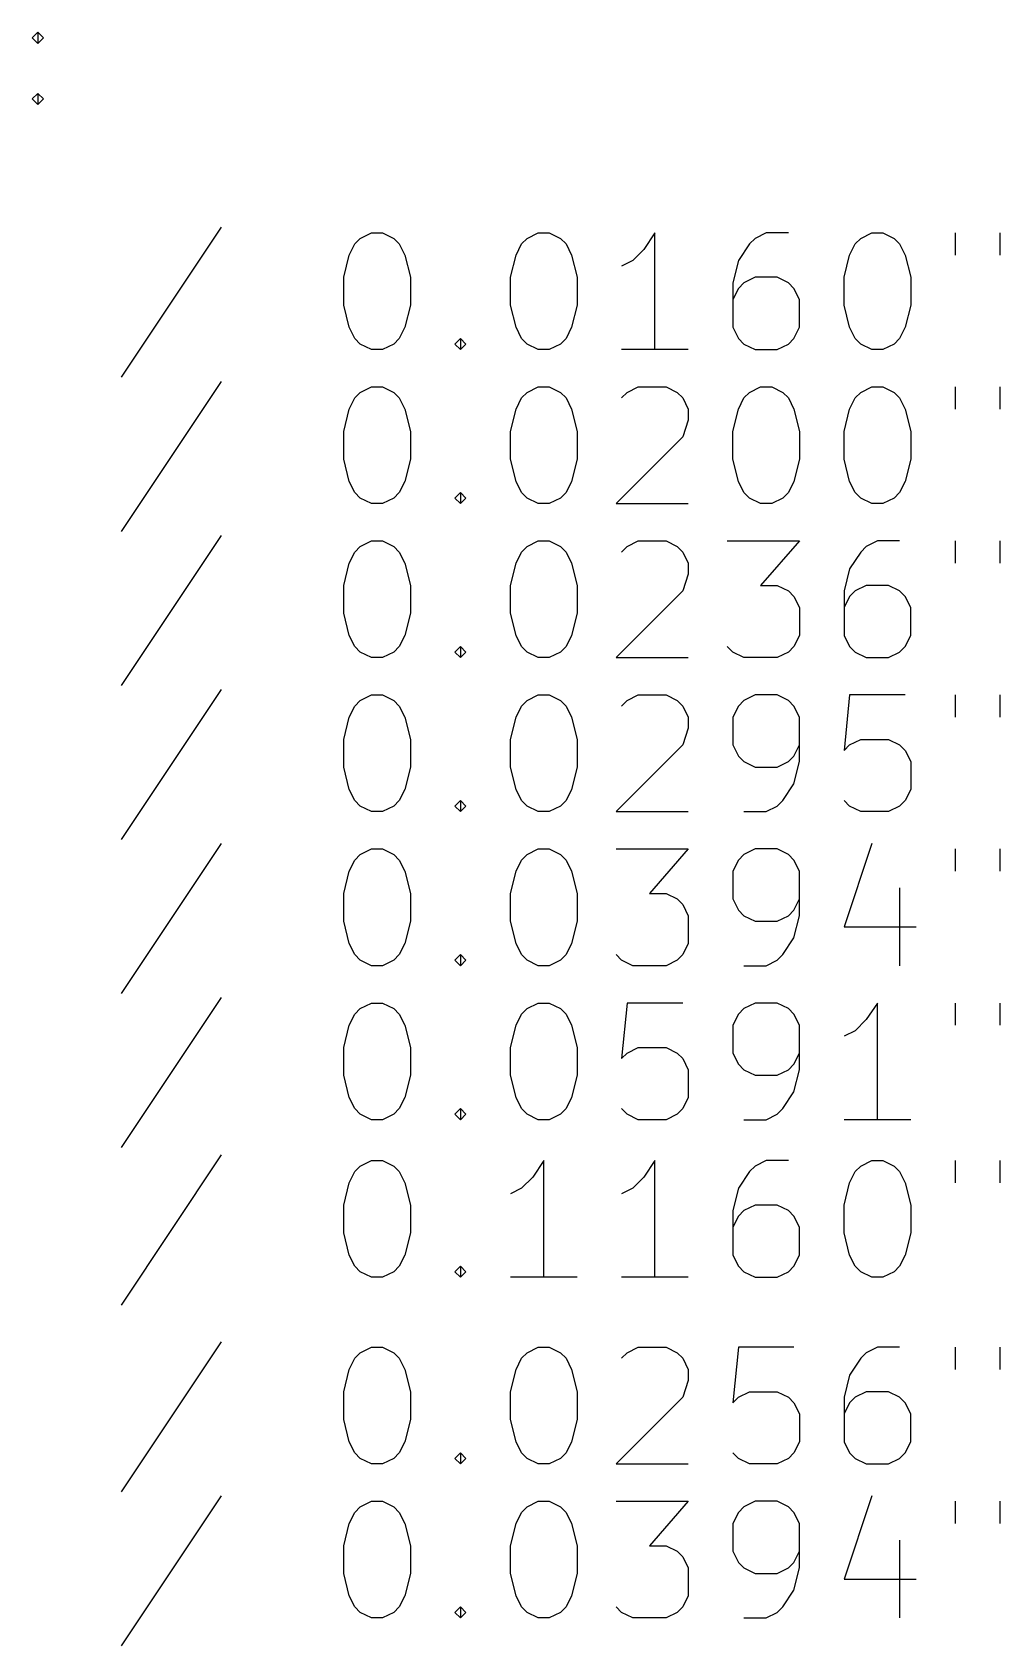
# Model space of a CAD drawing. Extents: x 109 to 179.2, y -127 to -50.2.
# Drawn here: x 127.25 to 143.82, y -126.75 to -99.1 of the extents above; entities that cross this region are included whole.
import ezdxf

# ---------------------------------------------------------------- set-up
doc = ezdxf.new("R2010")
doc.units = 0
doc.layers.add('BLACK', color=7, linetype='CONTINUOUS')

msp = doc.modelspace()

# ---------------------------------------------------------------- linework, layer by layer
at = {"layer": 'BLACK', "linetype": 'CONTINUOUS'}
for p, q in [((127.245, -99.1919), (127.34, -99.0967)), ((127.34, -99.2871), (127.245, -99.1919)), ((127.34, -99.0967), (127.436, -99.1919)), ((127.34, -99.0967), (127.34, -99.2871)), ((127.436, -99.1919), (127.34, -99.2871)), ((127.245, -100.24), (127.34, -100.144)), ((127.34, -100.335), (127.245, -100.24)), ((127.34, -100.144), (127.436, -100.24)), ((127.34, -100.144), (127.34, -100.335)), ((127.436, -100.24), (127.34, -100.335)), ((130.483, -102.44), (128.769, -105.011)), ((132.864, -102.63), (133.055, -102.535)), ((133.055, -102.535), (133.245, -102.535)), ((133.245, -102.535), (133.436, -102.63)), ((135.721, -102.63), (135.912, -102.535)), ((135.912, -102.535), (136.102, -102.535)), ((136.102, -102.535), (136.293, -102.63)), ((137.912, -102.535), (137.721, -102.82)), ((137.912, -104.535), (137.912, -102.535)), ((139.817, -102.535), (139.626, -102.63)), ((140.198, -102.535), (139.817, -102.535)), ((141.436, -102.63), (141.626, -102.535)), ((141.626, -102.535), (141.817, -102.535)), ((141.817, -102.535), (142.007, -102.63)), ((143.055, -102.535), (143.055, -102.916)), ((143.817, -102.535), (143.817, -102.916)), ((132.674, -102.916), (132.769, -102.725)), ((132.769, -102.725), (132.864, -102.63)), ((133.436, -102.63), (133.531, -102.725)), ((133.531, -102.725), (133.626, -102.916)), ((135.531, -102.916), (135.626, -102.725)), ((135.626, -102.725), (135.721, -102.63)), ((136.293, -102.63), (136.388, -102.725)), ((136.388, -102.725), (136.483, -102.916)), ((137.721, -102.82), (137.531, -103.011)), ((139.531, -102.725), (139.34, -103.011)), ((139.626, -102.63), (139.531, -102.725)), ((141.245, -102.916), (141.34, -102.725)), ((141.34, -102.725), (141.436, -102.63)), ((142.007, -102.63), (142.102, -102.725)), ((142.102, -102.725), (142.198, -102.916)), ((132.579, -103.297), (132.674, -102.916)), ((133.626, -102.916), (133.721, -103.297)), ((135.436, -103.297), (135.531, -102.916)), ((136.483, -102.916), (136.579, -103.297)), ((137.531, -103.011), (137.34, -103.106)), ((139.34, -103.011), (139.245, -103.392)), ((141.15, -103.297), (141.245, -102.916)), ((142.198, -102.916), (142.293, -103.297)), ((132.579, -103.773), (132.579, -103.297)), ((133.721, -103.297), (133.721, -103.773)), ((135.436, -103.773), (135.436, -103.297)), ((136.579, -103.297), (136.579, -103.773)), ((139.245, -103.392), (139.245, -104.154)), ((139.436, -103.392), (139.34, -103.487)), ((139.626, -103.297), (139.436, -103.392)), ((140.007, -103.297), (139.626, -103.297)), ((140.198, -103.392), (140.007, -103.297)), ((140.293, -103.487), (140.198, -103.392)), ((141.15, -103.773), (141.15, -103.297)), ((142.293, -103.297), (142.293, -103.773)), ((139.34, -103.487), (139.245, -103.678)), ((140.388, -103.678), (140.293, -103.487)), ((140.388, -104.154), (140.388, -103.678)), ((132.674, -104.154), (132.579, -103.773)), ((133.721, -103.773), (133.626, -104.154)), ((135.531, -104.154), (135.436, -103.773)), ((136.579, -103.773), (136.483, -104.154)), ((141.245, -104.154), (141.15, -103.773)), ((142.293, -103.773), (142.198, -104.154)), ((132.769, -104.344), (132.674, -104.154)), ((133.626, -104.154), (133.531, -104.344)), ((135.626, -104.344), (135.531, -104.154)), ((136.483, -104.154), (136.388, -104.344)), ((139.245, -104.154), (139.34, -104.344)), ((140.293, -104.344), (140.388, -104.154)), ((141.34, -104.344), (141.245, -104.154)), ((142.198, -104.154), (142.102, -104.344)), ((132.864, -104.44), (132.769, -104.344)), ((133.055, -104.535), (132.864, -104.44)), ((133.436, -104.44), (133.245, -104.535)), ((133.531, -104.344), (133.436, -104.44)), ((134.483, -104.44), (134.579, -104.344)), ((134.579, -104.535), (134.483, -104.44)), ((134.579, -104.344), (134.674, -104.44)), ((134.579, -104.344), (134.579, -104.535)), ((134.674, -104.44), (134.579, -104.535)), ((135.721, -104.44), (135.626, -104.344)), ((135.912, -104.535), (135.721, -104.44)), ((136.293, -104.44), (136.102, -104.535)), ((136.388, -104.344), (136.293, -104.44)), ((139.34, -104.344), (139.436, -104.44)), ((139.436, -104.44), (139.626, -104.535)), ((140.007, -104.535), (140.198, -104.44)), ((140.198, -104.44), (140.293, -104.344)), ((141.436, -104.44), (141.34, -104.344)), ((141.626, -104.535), (141.436, -104.44)), ((142.007, -104.44), (141.817, -104.535)), ((142.102, -104.344), (142.007, -104.44)), ((133.245, -104.535), (133.055, -104.535)), ((136.102, -104.535), (135.912, -104.535)), ((138.483, -104.535), (137.34, -104.535)), ((139.626, -104.535), (140.007, -104.535)), ((141.817, -104.535), (141.626, -104.535)), ((130.483, -105.08), (128.769, -107.651)), ((132.769, -105.365), (132.864, -105.27)), ((132.864, -105.27), (133.055, -105.175)), ((133.055, -105.175), (133.245, -105.175)), ((133.245, -105.175), (133.436, -105.27)), ((133.436, -105.27), (133.531, -105.365)), ((135.626, -105.365), (135.721, -105.27)), ((135.721, -105.27), (135.912, -105.175)), ((135.912, -105.175), (136.102, -105.175)), ((136.102, -105.175), (136.293, -105.27)), ((136.293, -105.27), (136.388, -105.365)), ((137.34, -105.365), (137.436, -105.27)), ((137.436, -105.27), (137.626, -105.175)), ((137.626, -105.175), (138.102, -105.175)), ((138.102, -105.175), (138.293, -105.27)), ((138.293, -105.27), (138.388, -105.365)), ((139.436, -105.365), (139.531, -105.27)), ((139.531, -105.27), (139.721, -105.175)), ((139.721, -105.175), (139.912, -105.175)), ((139.912, -105.175), (140.102, -105.27)), ((140.102, -105.27), (140.198, -105.365)), ((141.34, -105.365), (141.436, -105.27)), ((141.436, -105.27), (141.626, -105.175)), ((141.626, -105.175), (141.817, -105.175)), ((141.817, -105.175), (142.007, -105.27)), ((142.007, -105.27), (142.102, -105.365)), ((143.055, -105.175), (143.055, -105.556)), ((143.817, -105.175), (143.817, -105.556)), ((132.579, -105.937), (132.674, -105.556)), ((132.674, -105.556), (132.769, -105.365)), ((133.531, -105.365), (133.626, -105.556)), ((133.626, -105.556), (133.721, -105.937)), ((135.436, -105.937), (135.531, -105.556)), ((135.531, -105.556), (135.626, -105.365)), ((136.388, -105.365), (136.483, -105.556)), ((136.483, -105.556), (136.579, -105.937)), ((138.388, -105.365), (138.483, -105.556)), ((138.483, -105.556), (138.483, -105.746)), ((139.245, -105.937), (139.34, -105.556)), ((139.34, -105.556), (139.436, -105.365)), ((140.198, -105.365), (140.293, -105.556)), ((140.293, -105.556), (140.388, -105.937)), ((141.15, -105.937), (141.245, -105.556)), ((141.245, -105.556), (141.34, -105.365)), ((142.102, -105.365), (142.198, -105.556)), ((142.198, -105.556), (142.293, -105.937)), ((138.483, -105.746), (138.388, -106.032)), ((132.579, -106.413), (132.579, -105.937)), ((133.721, -105.937), (133.721, -106.413)), ((135.436, -106.413), (135.436, -105.937)), ((136.579, -105.937), (136.579, -106.413)), ((138.388, -106.032), (137.245, -107.175)), ((139.245, -106.413), (139.245, -105.937)), ((140.388, -105.937), (140.388, -106.413)), ((141.15, -106.413), (141.15, -105.937)), ((142.293, -105.937), (142.293, -106.413)), ((132.674, -106.794), (132.579, -106.413)), ((133.721, -106.413), (133.626, -106.794)), ((135.531, -106.794), (135.436, -106.413)), ((136.579, -106.413), (136.483, -106.794)), ((139.34, -106.794), (139.245, -106.413)), ((140.388, -106.413), (140.293, -106.794)), ((141.245, -106.794), (141.15, -106.413)), ((142.293, -106.413), (142.198, -106.794)), ((132.769, -106.984), (132.674, -106.794)), ((132.864, -107.08), (132.769, -106.984)), ((133.531, -106.984), (133.436, -107.08)), ((133.626, -106.794), (133.531, -106.984)), ((134.483, -107.08), (134.579, -106.984)), ((134.579, -106.984), (134.674, -107.08)), ((134.579, -106.984), (134.579, -107.175)), ((135.626, -106.984), (135.531, -106.794)), ((135.721, -107.08), (135.626, -106.984)), ((136.388, -106.984), (136.293, -107.08)), ((136.483, -106.794), (136.388, -106.984)), ((139.436, -106.984), (139.34, -106.794)), ((139.531, -107.08), (139.436, -106.984)), ((140.198, -106.984), (140.102, -107.08)), ((140.293, -106.794), (140.198, -106.984)), ((141.34, -106.984), (141.245, -106.794)), ((141.436, -107.08), (141.34, -106.984)), ((142.102, -106.984), (142.007, -107.08)), ((142.198, -106.794), (142.102, -106.984)), ((133.055, -107.175), (132.864, -107.08)), ((133.245, -107.175), (133.055, -107.175)), ((133.436, -107.08), (133.245, -107.175)), ((134.579, -107.175), (134.483, -107.08)), ((134.674, -107.08), (134.579, -107.175)), ((135.912, -107.175), (135.721, -107.08)), ((136.102, -107.175), (135.912, -107.175)), ((136.293, -107.08), (136.102, -107.175)), ((137.245, -107.175), (138.483, -107.175)), ((139.721, -107.175), (139.531, -107.08)), ((139.912, -107.175), (139.721, -107.175)), ((140.102, -107.08), (139.912, -107.175)), ((141.626, -107.175), (141.436, -107.08)), ((141.817, -107.175), (141.626, -107.175)), ((142.007, -107.08), (141.817, -107.175)), ((130.483, -107.72), (128.769, -110.291)), ((132.864, -107.91), (133.055, -107.815)), ((133.055, -107.815), (133.245, -107.815)), ((133.245, -107.815), (133.436, -107.91)), ((135.721, -107.91), (135.912, -107.815)), ((135.912, -107.815), (136.102, -107.815)), ((136.102, -107.815), (136.293, -107.91)), ((137.436, -107.91), (137.626, -107.815)), ((137.626, -107.815), (138.102, -107.815)), ((138.102, -107.815), (138.293, -107.91)), ((139.15, -107.815), (140.388, -107.815)), ((140.388, -107.815), (139.721, -108.577)), ((141.721, -107.815), (141.531, -107.91)), ((142.102, -107.815), (141.721, -107.815)), ((143.055, -107.815), (143.055, -108.196)), ((143.817, -107.815), (143.817, -108.196)), ((132.674, -108.196), (132.769, -108.005)), ((132.769, -108.005), (132.864, -107.91)), ((133.436, -107.91), (133.531, -108.005)), ((133.531, -108.005), (133.626, -108.196)), ((135.531, -108.196), (135.626, -108.005)), ((135.626, -108.005), (135.721, -107.91)), ((136.293, -107.91), (136.388, -108.005)), ((136.388, -108.005), (136.483, -108.196)), ((137.34, -108.005), (137.436, -107.91)), ((138.293, -107.91), (138.388, -108.005)), ((138.388, -108.005), (138.483, -108.196)), ((141.436, -108.005), (141.245, -108.291)), ((141.531, -107.91), (141.436, -108.005)), ((132.579, -108.577), (132.674, -108.196)), ((133.626, -108.196), (133.721, -108.577)), ((135.436, -108.577), (135.531, -108.196)), ((136.483, -108.196), (136.579, -108.577)), ((138.483, -108.386), (138.388, -108.672)), ((138.483, -108.196), (138.483, -108.386)), ((141.245, -108.291), (141.15, -108.672)), ((132.579, -109.053), (132.579, -108.577)), ((133.721, -108.577), (133.721, -109.053)), ((135.436, -109.053), (135.436, -108.577)), ((136.579, -108.577), (136.579, -109.053)), ((138.388, -108.672), (137.245, -109.815)), ((139.721, -108.577), (140.007, -108.577)), ((140.007, -108.577), (140.198, -108.672)), ((140.198, -108.672), (140.293, -108.767)), ((141.15, -108.672), (141.15, -109.434)), ((141.34, -108.672), (141.245, -108.767)), ((141.531, -108.577), (141.34, -108.672)), ((141.912, -108.577), (141.531, -108.577)), ((142.102, -108.672), (141.912, -108.577)), ((142.198, -108.767), (142.102, -108.672)), ((140.293, -108.767), (140.388, -108.958)), ((141.245, -108.767), (141.15, -108.958)), ((142.293, -108.958), (142.198, -108.767)), ((132.674, -109.434), (132.579, -109.053)), ((133.721, -109.053), (133.626, -109.434)), ((135.531, -109.434), (135.436, -109.053)), ((136.579, -109.053), (136.483, -109.434)), ((140.388, -108.958), (140.388, -109.434)), ((142.293, -109.434), (142.293, -108.958)), ((132.769, -109.624), (132.674, -109.434)), ((133.626, -109.434), (133.531, -109.624)), ((135.626, -109.624), (135.531, -109.434)), ((136.483, -109.434), (136.388, -109.624)), ((140.388, -109.434), (140.293, -109.624)), ((141.15, -109.434), (141.245, -109.624)), ((142.198, -109.624), (142.293, -109.434)), ((132.864, -109.72), (132.769, -109.624)), ((133.055, -109.815), (132.864, -109.72)), ((133.436, -109.72), (133.245, -109.815)), ((133.531, -109.624), (133.436, -109.72)), ((134.483, -109.72), (134.579, -109.624)), ((134.579, -109.815), (134.483, -109.72)), ((134.579, -109.624), (134.674, -109.72)), ((134.579, -109.624), (134.579, -109.815)), ((134.674, -109.72), (134.579, -109.815)), ((135.721, -109.72), (135.626, -109.624)), ((135.912, -109.815), (135.721, -109.72)), ((136.293, -109.72), (136.102, -109.815)), ((136.388, -109.624), (136.293, -109.72)), ((139.245, -109.72), (139.15, -109.624)), ((139.436, -109.815), (139.245, -109.72)), ((140.198, -109.72), (140.007, -109.815)), ((140.293, -109.624), (140.198, -109.72)), ((141.245, -109.624), (141.34, -109.72)), ((141.34, -109.72), (141.531, -109.815)), ((141.912, -109.815), (142.102, -109.72)), ((142.102, -109.72), (142.198, -109.624)), ((133.245, -109.815), (133.055, -109.815)), ((136.102, -109.815), (135.912, -109.815)), ((137.245, -109.815), (138.483, -109.815)), ((140.007, -109.815), (139.436, -109.815)), ((141.531, -109.815), (141.912, -109.815)), ((130.483, -110.36), (128.769, -112.931)), ((132.769, -110.645), (132.864, -110.55)), ((132.864, -110.55), (133.055, -110.455)), ((133.055, -110.455), (133.245, -110.455)), ((133.245, -110.455), (133.436, -110.55)), ((133.436, -110.55), (133.531, -110.645)), ((135.626, -110.645), (135.721, -110.55)), ((135.721, -110.55), (135.912, -110.455)), ((135.912, -110.455), (136.102, -110.455)), ((136.102, -110.455), (136.293, -110.55)), ((136.293, -110.55), (136.388, -110.645)), ((137.34, -110.645), (137.436, -110.55)), ((137.436, -110.55), (137.626, -110.455)), ((137.626, -110.455), (138.102, -110.455)), ((138.102, -110.455), (138.293, -110.55)), ((138.293, -110.55), (138.388, -110.645)), ((139.436, -110.55), (139.34, -110.645)), ((139.626, -110.455), (139.436, -110.55)), ((140.007, -110.455), (139.626, -110.455)), ((140.198, -110.55), (140.007, -110.455)), ((140.293, -110.645), (140.198, -110.55)), ((141.245, -110.455), (141.15, -111.407)), ((142.198, -110.455), (141.245, -110.455)), ((143.055, -110.455), (143.055, -110.836)), ((143.817, -110.455), (143.817, -110.836)), ((132.579, -111.217), (132.674, -110.836)), ((132.674, -110.836), (132.769, -110.645)), ((133.531, -110.645), (133.626, -110.836)), ((133.626, -110.836), (133.721, -111.217)), ((135.436, -111.217), (135.531, -110.836)), ((135.531, -110.836), (135.626, -110.645)), ((136.388, -110.645), (136.483, -110.836)), ((136.483, -110.836), (136.579, -111.217)), ((138.388, -110.645), (138.483, -110.836)), ((138.483, -110.836), (138.483, -111.026)), ((139.34, -110.645), (139.245, -110.836)), ((139.245, -110.836), (139.245, -111.312)), ((140.388, -110.836), (140.293, -110.645)), ((140.388, -111.598), (140.388, -110.836)), ((138.483, -111.026), (138.388, -111.312)), ((132.579, -111.693), (132.579, -111.217)), ((133.721, -111.217), (133.721, -111.693)), ((135.436, -111.693), (135.436, -111.217)), ((136.579, -111.217), (136.579, -111.693)), ((138.388, -111.312), (137.245, -112.455)), ((139.245, -111.312), (139.34, -111.502)), ((140.293, -111.502), (140.388, -111.312)), ((141.15, -111.407), (141.245, -111.312)), ((141.245, -111.312), (141.436, -111.217)), ((141.436, -111.217), (141.912, -111.217)), ((141.912, -111.217), (142.102, -111.312)), ((142.102, -111.312), (142.198, -111.407)), ((142.198, -111.407), (142.293, -111.598)), ((132.674, -112.074), (132.579, -111.693)), ((133.721, -111.693), (133.626, -112.074)), ((135.531, -112.074), (135.436, -111.693)), ((136.579, -111.693), (136.483, -112.074)), ((139.34, -111.502), (139.436, -111.598)), ((139.436, -111.598), (139.626, -111.693)), ((139.626, -111.693), (140.007, -111.693)), ((140.007, -111.693), (140.198, -111.598)), ((140.198, -111.598), (140.293, -111.502)), ((140.293, -111.979), (140.388, -111.598)), ((142.293, -111.598), (142.293, -112.074)), ((140.102, -112.264), (140.293, -111.979)), ((132.769, -112.264), (132.674, -112.074)), ((132.864, -112.36), (132.769, -112.264)), ((133.531, -112.264), (133.436, -112.36)), ((133.626, -112.074), (133.531, -112.264)), ((134.483, -112.36), (134.579, -112.264)), ((134.579, -112.264), (134.674, -112.36)), ((134.579, -112.264), (134.579, -112.455)), ((135.626, -112.264), (135.531, -112.074)), ((135.721, -112.36), (135.626, -112.264)), ((136.388, -112.264), (136.293, -112.36)), ((136.483, -112.074), (136.388, -112.264)), ((140.007, -112.36), (140.102, -112.264)), ((141.245, -112.36), (141.15, -112.264)), ((142.198, -112.264), (142.102, -112.36)), ((142.293, -112.074), (142.198, -112.264)), ((133.055, -112.455), (132.864, -112.36)), ((133.245, -112.455), (133.055, -112.455)), ((133.436, -112.36), (133.245, -112.455)), ((134.579, -112.455), (134.483, -112.36)), ((134.674, -112.36), (134.579, -112.455)), ((135.912, -112.455), (135.721, -112.36)), ((136.102, -112.455), (135.912, -112.455)), ((136.293, -112.36), (136.102, -112.455)), ((137.245, -112.455), (138.483, -112.455)), ((139.436, -112.455), (139.817, -112.455)), ((139.817, -112.455), (140.007, -112.36)), ((141.436, -112.455), (141.245, -112.36)), ((141.912, -112.455), (141.436, -112.455)), ((142.102, -112.36), (141.912, -112.455)), ((130.483, -113), (128.769, -115.571)), ((132.864, -113.19), (133.055, -113.095)), ((133.055, -113.095), (133.245, -113.095)), ((133.245, -113.095), (133.436, -113.19)), ((135.721, -113.19), (135.912, -113.095)), ((135.912, -113.095), (136.102, -113.095)), ((136.102, -113.095), (136.293, -113.19)), ((137.245, -113.095), (138.483, -113.095)), ((138.483, -113.095), (137.817, -113.857)), ((139.626, -113.095), (139.436, -113.19)), ((140.007, -113.095), (139.626, -113.095)), ((140.198, -113.19), (140.007, -113.095)), ((141.626, -113), (141.15, -114.428)), ((143.055, -113.095), (143.055, -113.476)), ((143.817, -113.095), (143.817, -113.476)), ((132.674, -113.476), (132.769, -113.285)), ((132.769, -113.285), (132.864, -113.19)), ((133.436, -113.19), (133.531, -113.285)), ((133.531, -113.285), (133.626, -113.476)), ((135.531, -113.476), (135.626, -113.285)), ((135.626, -113.285), (135.721, -113.19)), ((136.293, -113.19), (136.388, -113.285)), ((136.388, -113.285), (136.483, -113.476)), ((139.34, -113.285), (139.245, -113.476)), ((139.436, -113.19), (139.34, -113.285)), ((140.293, -113.285), (140.198, -113.19)), ((140.388, -113.476), (140.293, -113.285)), ((132.579, -113.857), (132.674, -113.476)), ((133.626, -113.476), (133.721, -113.857)), ((135.436, -113.857), (135.531, -113.476)), ((136.483, -113.476), (136.579, -113.857)), ((139.245, -113.476), (139.245, -113.952)), ((140.388, -114.238), (140.388, -113.476)), ((132.579, -114.333), (132.579, -113.857)), ((133.721, -113.857), (133.721, -114.333)), ((135.436, -114.333), (135.436, -113.857)), ((136.579, -113.857), (136.579, -114.333)), ((137.817, -113.857), (138.102, -113.857)), ((138.102, -113.857), (138.293, -113.952)), ((142.102, -113.761), (142.102, -115.095)), ((138.293, -113.952), (138.388, -114.047)), ((138.388, -114.047), (138.483, -114.238)), ((139.245, -113.952), (139.34, -114.142)), ((139.34, -114.142), (139.436, -114.238)), ((140.198, -114.238), (140.293, -114.142)), ((140.293, -114.142), (140.388, -113.952)), ((132.674, -114.714), (132.579, -114.333)), ((133.721, -114.333), (133.626, -114.714)), ((135.531, -114.714), (135.436, -114.333)), ((136.579, -114.333), (136.483, -114.714)), ((138.483, -114.238), (138.483, -114.714)), ((139.436, -114.238), (139.626, -114.333)), ((139.626, -114.333), (140.007, -114.333)), ((140.007, -114.333), (140.198, -114.238)), ((140.293, -114.619), (140.388, -114.238)), ((141.15, -114.428), (142.388, -114.428)), ((132.769, -114.904), (132.674, -114.714)), ((133.626, -114.714), (133.531, -114.904)), ((135.626, -114.904), (135.531, -114.714)), ((136.483, -114.714), (136.388, -114.904)), ((138.483, -114.714), (138.388, -114.904)), ((140.102, -114.904), (140.293, -114.619)), ((132.864, -115), (132.769, -114.904)), ((133.055, -115.095), (132.864, -115)), ((133.436, -115), (133.245, -115.095)), ((133.531, -114.904), (133.436, -115)), ((134.483, -115), (134.579, -114.904)), ((134.579, -115.095), (134.483, -115)), ((134.579, -114.904), (134.674, -115)), ((134.579, -114.904), (134.579, -115.095)), ((134.674, -115), (134.579, -115.095)), ((135.721, -115), (135.626, -114.904)), ((135.912, -115.095), (135.721, -115)), ((136.293, -115), (136.102, -115.095)), ((136.388, -114.904), (136.293, -115)), ((137.34, -115), (137.245, -114.904)), ((137.531, -115.095), (137.34, -115)), ((138.293, -115), (138.102, -115.095)), ((138.388, -114.904), (138.293, -115)), ((139.817, -115.095), (140.007, -115)), ((140.007, -115), (140.102, -114.904)), ((133.245, -115.095), (133.055, -115.095)), ((136.102, -115.095), (135.912, -115.095)), ((138.102, -115.095), (137.531, -115.095)), ((139.436, -115.095), (139.817, -115.095)), ((130.483, -115.64), (128.769, -118.211)), ((132.769, -115.925), (132.864, -115.83)), ((132.864, -115.83), (133.055, -115.735)), ((133.055, -115.735), (133.245, -115.735)), ((133.245, -115.735), (133.436, -115.83)), ((133.436, -115.83), (133.531, -115.925)), ((135.626, -115.925), (135.721, -115.83)), ((135.721, -115.83), (135.912, -115.735)), ((135.912, -115.735), (136.102, -115.735)), ((136.102, -115.735), (136.293, -115.83)), ((136.293, -115.83), (136.388, -115.925)), ((137.436, -115.735), (137.34, -116.687)), ((138.388, -115.735), (137.436, -115.735)), ((139.436, -115.83), (139.34, -115.925)), ((139.626, -115.735), (139.436, -115.83)), ((140.007, -115.735), (139.626, -115.735)), ((140.198, -115.83), (140.007, -115.735)), ((140.293, -115.925), (140.198, -115.83)), ((141.721, -115.735), (141.531, -116.02)), ((141.721, -117.735), (141.721, -115.735)), ((143.055, -115.735), (143.055, -116.116)), ((143.817, -115.735), (143.817, -116.116)), ((132.579, -116.497), (132.674, -116.116)), ((132.674, -116.116), (132.769, -115.925)), ((133.531, -115.925), (133.626, -116.116)), ((133.626, -116.116), (133.721, -116.497)), ((135.436, -116.497), (135.531, -116.116)), ((135.531, -116.116), (135.626, -115.925)), ((136.388, -115.925), (136.483, -116.116)), ((136.483, -116.116), (136.579, -116.497)), ((139.34, -115.925), (139.245, -116.116)), ((139.245, -116.116), (139.245, -116.592)), ((140.388, -116.116), (140.293, -115.925)), ((140.388, -116.878), (140.388, -116.116)), ((141.531, -116.02), (141.34, -116.211)), ((141.34, -116.211), (141.15, -116.306)), ((132.579, -116.973), (132.579, -116.497)), ((133.721, -116.497), (133.721, -116.973)), ((135.436, -116.973), (135.436, -116.497)), ((136.579, -116.497), (136.579, -116.973)), ((137.34, -116.687), (137.436, -116.592)), ((137.436, -116.592), (137.626, -116.497)), ((137.626, -116.497), (138.102, -116.497)), ((138.102, -116.497), (138.293, -116.592)), ((138.293, -116.592), (138.388, -116.687)), ((138.388, -116.687), (138.483, -116.878)), ((139.245, -116.592), (139.34, -116.782)), ((140.293, -116.782), (140.388, -116.592)), ((132.674, -117.354), (132.579, -116.973)), ((133.721, -116.973), (133.626, -117.354)), ((135.531, -117.354), (135.436, -116.973)), ((136.579, -116.973), (136.483, -117.354)), ((138.483, -116.878), (138.483, -117.354)), ((139.34, -116.782), (139.436, -116.878)), ((139.436, -116.878), (139.626, -116.973)), ((139.626, -116.973), (140.007, -116.973)), ((140.007, -116.973), (140.198, -116.878)), ((140.198, -116.878), (140.293, -116.782)), ((140.293, -117.259), (140.388, -116.878)), ((132.769, -117.544), (132.674, -117.354)), ((133.626, -117.354), (133.531, -117.544)), ((135.626, -117.544), (135.531, -117.354)), ((136.483, -117.354), (136.388, -117.544)), ((138.483, -117.354), (138.388, -117.544)), ((140.102, -117.544), (140.293, -117.259)), ((132.864, -117.64), (132.769, -117.544)), ((133.055, -117.735), (132.864, -117.64)), ((133.245, -117.735), (133.055, -117.735)), ((133.436, -117.64), (133.245, -117.735)), ((133.531, -117.544), (133.436, -117.64)), ((134.483, -117.64), (134.579, -117.544)), ((134.579, -117.735), (134.483, -117.64)), ((134.579, -117.544), (134.674, -117.64)), ((134.579, -117.544), (134.579, -117.735)), ((134.674, -117.64), (134.579, -117.735)), ((135.721, -117.64), (135.626, -117.544)), ((135.912, -117.735), (135.721, -117.64)), ((136.102, -117.735), (135.912, -117.735)), ((136.293, -117.64), (136.102, -117.735)), ((136.388, -117.544), (136.293, -117.64)), ((137.436, -117.64), (137.34, -117.544)), ((137.626, -117.735), (137.436, -117.64)), ((138.102, -117.735), (137.626, -117.735)), ((138.293, -117.64), (138.102, -117.735)), ((138.388, -117.544), (138.293, -117.64)), ((139.436, -117.735), (139.817, -117.735)), ((139.817, -117.735), (140.007, -117.64)), ((140.007, -117.64), (140.102, -117.544)), ((142.293, -117.735), (141.15, -117.735)), ((130.483, -118.34), (128.769, -120.911)), ((132.674, -118.816), (132.769, -118.625)), ((132.769, -118.625), (132.864, -118.53)), ((132.864, -118.53), (133.055, -118.435)), ((133.055, -118.435), (133.245, -118.435)), ((133.245, -118.435), (133.436, -118.53)), ((133.436, -118.53), (133.531, -118.625)), ((133.531, -118.625), (133.626, -118.816)), ((136.007, -118.435), (135.817, -118.72)), ((136.007, -120.435), (136.007, -118.435)), ((137.912, -118.435), (137.721, -118.72)), ((137.912, -120.435), (137.912, -118.435)), ((139.531, -118.625), (139.34, -118.911)), ((139.626, -118.53), (139.531, -118.625)), ((139.817, -118.435), (139.626, -118.53)), ((140.198, -118.435), (139.817, -118.435)), ((141.245, -118.816), (141.34, -118.625)), ((141.34, -118.625), (141.436, -118.53)), ((141.436, -118.53), (141.626, -118.435)), ((141.626, -118.435), (141.817, -118.435)), ((141.817, -118.435), (142.007, -118.53)), ((142.007, -118.53), (142.102, -118.625)), ((142.102, -118.625), (142.198, -118.816)), ((143.055, -118.435), (143.055, -118.816)), ((143.817, -118.435), (143.817, -118.816)), ((132.579, -119.197), (132.674, -118.816)), ((133.626, -118.816), (133.721, -119.197)), ((135.626, -118.911), (135.436, -119.006)), ((135.817, -118.72), (135.626, -118.911)), ((137.531, -118.911), (137.34, -119.006)), ((137.721, -118.72), (137.531, -118.911)), ((139.34, -118.911), (139.245, -119.292)), ((141.15, -119.197), (141.245, -118.816)), ((142.198, -118.816), (142.293, -119.197)), ((132.579, -119.673), (132.579, -119.197)), ((133.721, -119.197), (133.721, -119.673)), ((139.245, -119.292), (139.245, -120.054)), ((139.34, -119.387), (139.245, -119.578)), ((139.436, -119.292), (139.34, -119.387)), ((139.626, -119.197), (139.436, -119.292)), ((140.007, -119.197), (139.626, -119.197)), ((140.198, -119.292), (140.007, -119.197)), ((140.293, -119.387), (140.198, -119.292)), ((140.388, -119.578), (140.293, -119.387)), ((141.15, -119.673), (141.15, -119.197)), ((142.293, -119.197), (142.293, -119.673)), ((132.674, -120.054), (132.579, -119.673)), ((133.721, -119.673), (133.626, -120.054)), ((140.388, -120.054), (140.388, -119.578)), ((141.245, -120.054), (141.15, -119.673)), ((142.293, -119.673), (142.198, -120.054)), ((132.769, -120.244), (132.674, -120.054)), ((132.864, -120.34), (132.769, -120.244)), ((133.531, -120.244), (133.436, -120.34)), ((133.626, -120.054), (133.531, -120.244)), ((134.483, -120.34), (134.579, -120.244)), ((134.579, -120.244), (134.674, -120.34)), ((134.579, -120.244), (134.579, -120.435)), ((139.245, -120.054), (139.34, -120.244)), ((139.34, -120.244), (139.436, -120.34)), ((140.198, -120.34), (140.293, -120.244)), ((140.293, -120.244), (140.388, -120.054)), ((141.34, -120.244), (141.245, -120.054)), ((141.436, -120.34), (141.34, -120.244)), ((142.102, -120.244), (142.007, -120.34)), ((142.198, -120.054), (142.102, -120.244)), ((133.055, -120.435), (132.864, -120.34)), ((133.245, -120.435), (133.055, -120.435)), ((133.436, -120.34), (133.245, -120.435)), ((134.579, -120.435), (134.483, -120.34)), ((134.674, -120.34), (134.579, -120.435)), ((136.579, -120.435), (135.436, -120.435)), ((138.483, -120.435), (137.34, -120.435)), ((139.436, -120.34), (139.626, -120.435)), ((139.626, -120.435), (140.007, -120.435)), ((140.007, -120.435), (140.198, -120.34)), ((141.626, -120.435), (141.436, -120.34)), ((141.817, -120.435), (141.626, -120.435)), ((142.007, -120.34), (141.817, -120.435)), ((130.483, -121.54), (128.769, -124.111)), ((132.864, -121.73), (133.055, -121.635)), ((133.055, -121.635), (133.245, -121.635)), ((133.245, -121.635), (133.436, -121.73)), ((135.721, -121.73), (135.912, -121.635)), ((135.912, -121.635), (136.102, -121.635)), ((136.102, -121.635), (136.293, -121.73)), ((137.436, -121.73), (137.626, -121.635)), ((137.626, -121.635), (138.102, -121.635)), ((138.102, -121.635), (138.293, -121.73)), ((139.34, -121.635), (139.245, -122.587)), ((140.293, -121.635), (139.34, -121.635)), ((141.721, -121.635), (141.531, -121.73)), ((142.102, -121.635), (141.721, -121.635)), ((143.055, -121.635), (143.055, -122.016)), ((143.817, -121.635), (143.817, -122.016)), ((132.674, -122.016), (132.769, -121.825)), ((132.769, -121.825), (132.864, -121.73)), ((133.436, -121.73), (133.531, -121.825)), ((133.531, -121.825), (133.626, -122.016)), ((135.531, -122.016), (135.626, -121.825)), ((135.626, -121.825), (135.721, -121.73)), ((136.293, -121.73), (136.388, -121.825)), ((136.388, -121.825), (136.483, -122.016)), ((137.34, -121.825), (137.436, -121.73)), ((138.293, -121.73), (138.388, -121.825)), ((138.388, -121.825), (138.483, -122.016)), ((141.436, -121.825), (141.245, -122.111)), ((141.531, -121.73), (141.436, -121.825)), ((132.579, -122.397), (132.674, -122.016)), ((133.626, -122.016), (133.721, -122.397)), ((135.436, -122.397), (135.531, -122.016)), ((136.483, -122.016), (136.579, -122.397)), ((138.483, -122.206), (138.388, -122.492)), ((138.483, -122.016), (138.483, -122.206)), ((141.245, -122.111), (141.15, -122.492)), ((132.579, -122.873), (132.579, -122.397)), ((133.721, -122.397), (133.721, -122.873)), ((135.436, -122.873), (135.436, -122.397)), ((136.579, -122.397), (136.579, -122.873)), ((138.388, -122.492), (137.245, -123.635)), ((139.245, -122.587), (139.34, -122.492)), ((139.34, -122.492), (139.531, -122.397)), ((139.531, -122.397), (140.007, -122.397)), ((140.007, -122.397), (140.198, -122.492)), ((140.198, -122.492), (140.293, -122.587)), ((141.15, -122.492), (141.15, -123.254)), ((141.34, -122.492), (141.245, -122.587)), ((141.531, -122.397), (141.34, -122.492)), ((141.912, -122.397), (141.531, -122.397)), ((142.102, -122.492), (141.912, -122.397)), ((142.198, -122.587), (142.102, -122.492)), ((140.293, -122.587), (140.388, -122.778)), ((140.388, -122.778), (140.388, -123.254)), ((141.245, -122.587), (141.15, -122.778)), ((142.293, -122.778), (142.198, -122.587)), ((142.293, -123.254), (142.293, -122.778)), ((132.674, -123.254), (132.579, -122.873)), ((133.721, -122.873), (133.626, -123.254)), ((135.531, -123.254), (135.436, -122.873)), ((136.579, -122.873), (136.483, -123.254)), ((132.769, -123.444), (132.674, -123.254)), ((133.626, -123.254), (133.531, -123.444)), ((135.626, -123.444), (135.531, -123.254)), ((136.483, -123.254), (136.388, -123.444)), ((140.388, -123.254), (140.293, -123.444)), ((141.15, -123.254), (141.245, -123.444)), ((142.198, -123.444), (142.293, -123.254)), ((132.864, -123.54), (132.769, -123.444)), ((133.055, -123.635), (132.864, -123.54)), ((133.436, -123.54), (133.245, -123.635)), ((133.531, -123.444), (133.436, -123.54)), ((134.483, -123.54), (134.579, -123.444)), ((134.579, -123.635), (134.483, -123.54)), ((134.579, -123.444), (134.674, -123.54)), ((134.579, -123.444), (134.579, -123.635)), ((134.674, -123.54), (134.579, -123.635)), ((135.721, -123.54), (135.626, -123.444)), ((135.912, -123.635), (135.721, -123.54)), ((136.293, -123.54), (136.102, -123.635)), ((136.388, -123.444), (136.293, -123.54)), ((139.34, -123.54), (139.245, -123.444)), ((139.531, -123.635), (139.34, -123.54)), ((140.198, -123.54), (140.007, -123.635)), ((140.293, -123.444), (140.198, -123.54)), ((141.245, -123.444), (141.34, -123.54)), ((141.34, -123.54), (141.531, -123.635)), ((141.912, -123.635), (142.102, -123.54)), ((142.102, -123.54), (142.198, -123.444)), ((133.245, -123.635), (133.055, -123.635)), ((136.102, -123.635), (135.912, -123.635)), ((137.245, -123.635), (138.483, -123.635)), ((140.007, -123.635), (139.531, -123.635)), ((141.531, -123.635), (141.912, -123.635)), ((130.483, -124.18), (128.769, -126.751)), ((132.769, -124.465), (132.864, -124.37)), ((132.864, -124.37), (133.055, -124.275)), ((133.055, -124.275), (133.245, -124.275)), ((133.245, -124.275), (133.436, -124.37)), ((133.436, -124.37), (133.531, -124.465)), ((135.626, -124.465), (135.721, -124.37)), ((135.721, -124.37), (135.912, -124.275)), ((135.912, -124.275), (136.102, -124.275)), ((136.102, -124.275), (136.293, -124.37)), ((136.293, -124.37), (136.388, -124.465)), ((137.245, -124.275), (138.483, -124.275)), ((138.483, -124.275), (137.817, -125.037)), ((139.436, -124.37), (139.34, -124.465)), ((139.626, -124.275), (139.436, -124.37)), ((140.007, -124.275), (139.626, -124.275)), ((140.198, -124.37), (140.007, -124.275)), ((140.293, -124.465), (140.198, -124.37)), ((141.626, -124.18), (141.15, -125.608)), ((143.055, -124.275), (143.055, -124.656)), ((143.817, -124.275), (143.817, -124.656)), ((132.579, -125.037), (132.674, -124.656)), ((132.674, -124.656), (132.769, -124.465)), ((133.531, -124.465), (133.626, -124.656)), ((133.626, -124.656), (133.721, -125.037)), ((135.436, -125.037), (135.531, -124.656)), ((135.531, -124.656), (135.626, -124.465)), ((136.388, -124.465), (136.483, -124.656)), ((136.483, -124.656), (136.579, -125.037)), ((139.34, -124.465), (139.245, -124.656)), ((139.245, -124.656), (139.245, -125.132)), ((140.388, -124.656), (140.293, -124.465)), ((140.388, -125.418), (140.388, -124.656)), ((142.102, -124.941), (142.102, -126.275)), ((132.579, -125.513), (132.579, -125.037)), ((133.721, -125.037), (133.721, -125.513)), ((135.436, -125.513), (135.436, -125.037)), ((136.579, -125.037), (136.579, -125.513)), ((137.817, -125.037), (138.102, -125.037)), ((138.102, -125.037), (138.293, -125.132)), ((138.293, -125.132), (138.388, -125.227)), ((138.388, -125.227), (138.483, -125.418)), ((139.245, -125.132), (139.34, -125.322)), ((140.293, -125.322), (140.388, -125.132)), ((132.674, -125.894), (132.579, -125.513)), ((133.721, -125.513), (133.626, -125.894)), ((135.531, -125.894), (135.436, -125.513)), ((136.579, -125.513), (136.483, -125.894)), ((138.483, -125.418), (138.483, -125.894)), ((139.34, -125.322), (139.436, -125.418)), ((139.436, -125.418), (139.626, -125.513)), ((139.626, -125.513), (140.007, -125.513)), ((140.007, -125.513), (140.198, -125.418)), ((140.198, -125.418), (140.293, -125.322)), ((140.293, -125.799), (140.388, -125.418)), ((140.102, -126.084), (140.293, -125.799)), ((141.15, -125.608), (142.388, -125.608)), ((132.769, -126.084), (132.674, -125.894)), ((132.864, -126.18), (132.769, -126.084)), ((133.531, -126.084), (133.436, -126.18)), ((133.626, -125.894), (133.531, -126.084)), ((134.483, -126.18), (134.579, -126.084)), ((134.579, -126.084), (134.674, -126.18)), ((134.579, -126.084), (134.579, -126.275)), ((135.626, -126.084), (135.531, -125.894)), ((135.721, -126.18), (135.626, -126.084)), ((136.388, -126.084), (136.293, -126.18)), ((136.483, -125.894), (136.388, -126.084)), ((137.34, -126.18), (137.245, -126.084)), ((138.388, -126.084), (138.293, -126.18)), ((138.483, -125.894), (138.388, -126.084)), ((140.007, -126.18), (140.102, -126.084)), ((133.055, -126.275), (132.864, -126.18)), ((133.245, -126.275), (133.055, -126.275)), ((133.436, -126.18), (133.245, -126.275)), ((134.579, -126.275), (134.483, -126.18)), ((134.674, -126.18), (134.579, -126.275)), ((135.912, -126.275), (135.721, -126.18)), ((136.102, -126.275), (135.912, -126.275)), ((136.293, -126.18), (136.102, -126.275)), ((137.531, -126.275), (137.34, -126.18)), ((138.102, -126.275), (137.531, -126.275)), ((138.293, -126.18), (138.102, -126.275)), ((139.436, -126.275), (139.817, -126.275)), ((139.817, -126.275), (140.007, -126.18))]:
    msp.add_line(p, q, dxfattribs=at)

doc.saveas('drawing.dxf')
